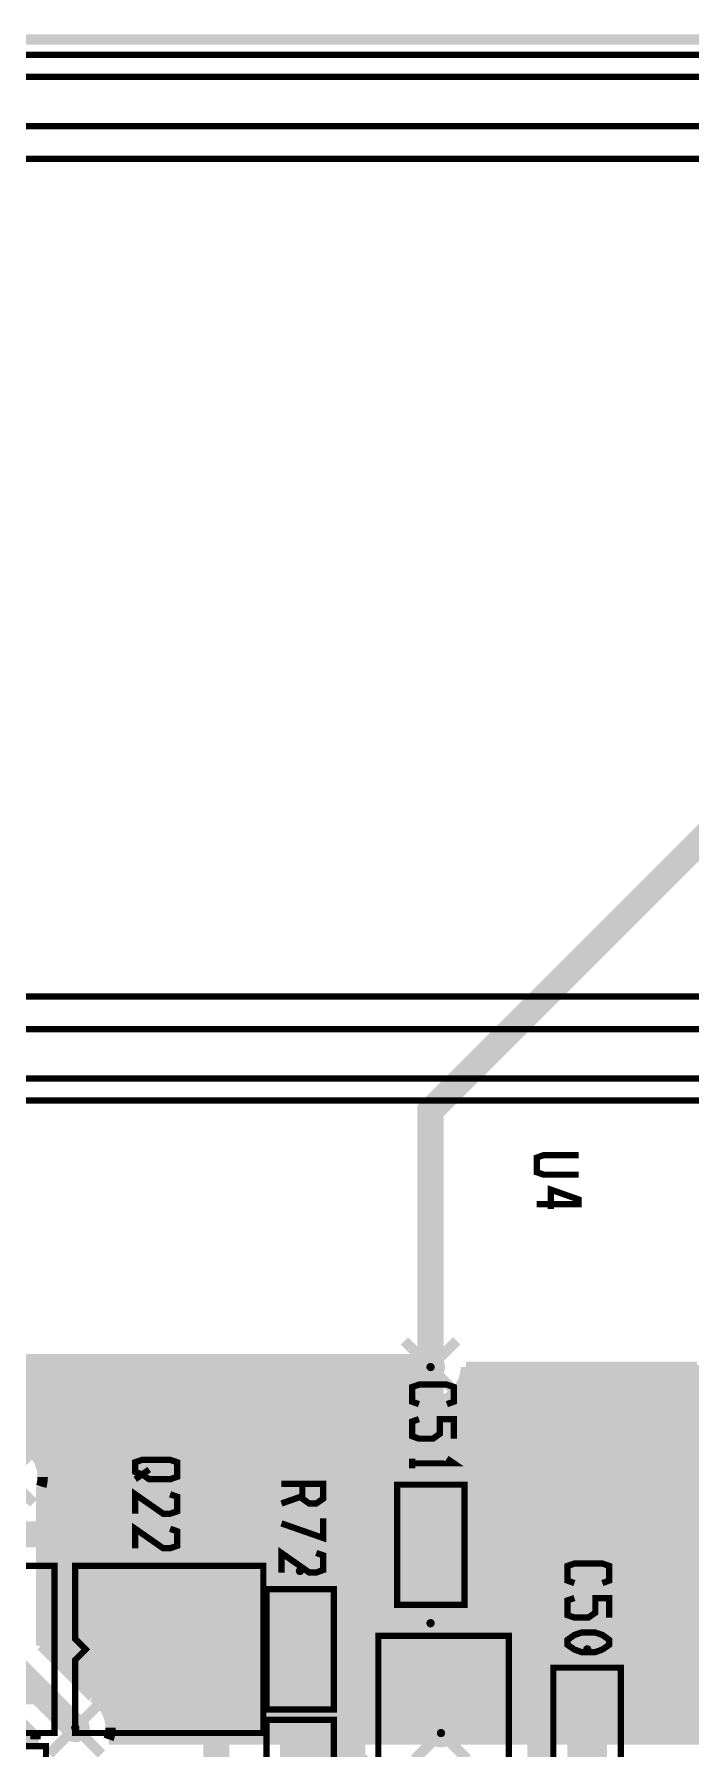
# Model space of a CAD drawing. Extents: x -18 to 155, y -91 to 215.
# Drawn here: x 70.38 to 86.33, y 173.48 to 215.13 of the extents above; entities that cross this region are included whole.
import ezdxf

# ---------------------------------------------------------------- set-up
doc = ezdxf.new("R2010")
doc.units = 0
doc.header["$MEASUREMENT"] = 0
doc.layers.get('0').update_dxf_attribs({"linetype": 'CONTINUOUS'})
for name, color, linetype in [('25-334-0_BOT', 7, 'CONTINUOUS'), ('25-334-0_DRD', 7, 'CONTINUOUS'), ('25-334-0_DRL', 2, 'CONTINUOUS'), ('25-334-0_IN1', 4, 'CONTINUOUS'), ('25-334-0_IN2', 3, 'CONTINUOUS'), ('25-334-0_SMT', 10, 'CONTINUOUS'), ('25-334-0_SPT', 14, 'CONTINUOUS'), ('25-334-0_SST', 12, 'CONTINUOUS'), ('25-334-0_TOP', 11, 'CONTINUOUS'), ('THRUHOLE_TAP', 15, 'CONTINUOUS')]:
    doc.layers.add(name, color=color, linetype=linetype)

# ---------------------------------------------------------------- blocks, each defined once
blk = doc.blocks.new('ROUND_67')
at = {"const_width": 0.35052}
blk.add_lwpolyline([(-0.17526, 0, 1), (0.17526, 0, 1)], format="xyb", close=True, dxfattribs=at)
blk = doc.blocks.new('ROUND_88')
at = {"const_width": 0.10033}
blk.add_lwpolyline([(-0.050164, 0, 1), (0.050164, 0, 1)], format="xyb", close=True, dxfattribs=at)
blk = doc.blocks.new('ROUND_89')
at = {"const_width": 0.10033}
blk.add_lwpolyline([(-0.050164, 0, 1), (0.050164, 0, 1)], format="xyb", close=True, dxfattribs=at)
blk = doc.blocks.new('ROUND_72')
at = {"const_width": 0.35052}
blk.add_lwpolyline([(-0.17526, 0, 1), (0.17526, 0, 1)], format="xyb", close=True, dxfattribs=at)
blk = doc.blocks.new('RECTANGLE_5')
blk.add_solid([(0.4826, 0.4064), (0.4826, -0.4064), (-0.4826, 0.4064), (-0.4826, -0.4064)])
blk = doc.blocks.new('RECTANGLE_16')
blk.add_solid([(0.635, 0.508), (0.635, -0.508), (-0.635, 0.508), (-0.635, -0.508)])
blk = doc.blocks.new('RECTANGLE_37')
blk.add_solid([(0.3429, 0.635), (0.3429, -0.635), (-0.3429, 0.635), (-0.3429, -0.635)])
blk = doc.blocks.new('ROUND_77')
at = {"const_width": 0.10033}
blk.add_lwpolyline([(-0.050164, 0, 1), (0.050164, 0, 1)], format="xyb", close=True, dxfattribs=at)

msp = doc.modelspace()

# ---------------------------------------------------------------- linework, layer by layer
at = {"layer": '25-334-0_BOT'}
for points, const_width in [([(79.15148, 182.753), (63.5, 182.753)], 0.254), ([(70.4088, 182.753), (70.4088, 180.60162)], 0.254), ([(70.6374, 182.753), (70.6374, 175.89246)], 0.254), ([(70.866, 182.753), (70.866, 175.66386)], 0.254), ([(71.0946, 182.753), (71.0946, 175.43526)], 0.254), ([(71.3232, 182.753), (71.3232, 175.20666)], 0.254), ([(71.5518, 182.753), (71.5518, 174.97806)], 0.254), ([(71.7804, 182.753), (71.7804, 174.74946)], 0.254), ([(72.009, 182.753), (72.009, 174.56658)], 0.254), ([(72.2376, 182.753), (72.2376, 173.7106)], 0.254), ([(72.4662, 182.753), (72.4662, 173.7106)], 0.254), ([(72.6948, 182.753), (72.6948, 173.7106)], 0.254), ([(72.9234, 182.753), (72.9234, 173.7106)], 0.254), ([(73.152, 182.753), (73.152, 173.7106)], 0.254), ([(73.3806, 182.753), (73.3806, 173.7106)], 0.254), ([(73.6092, 182.753), (73.6092, 173.7106)], 0.254), ([(73.8378, 182.753), (73.8378, 173.7106)], 0.254), ([(74.0664, 182.753), (74.0664, 173.7106)], 0.254), ([(74.295, 182.753), (74.295, 173.7106)], 0.254), ([(74.5236, 182.753), (74.5236, 173.7106)], 0.254), ([(74.7522, 182.753), (74.7522, 173.7106)], 0.254), ([(74.9808, 182.753), (74.9808, 173.7106)], 0.254), ([(75.2094, 182.753), (75.2094, 173.7106)], 0.254), ([(75.438, 182.753), (75.438, 173.7106)], 0.254), ([(75.6666, 182.753), (75.6666, 173.7106)], 0.254), ([(75.8952, 182.753), (75.8952, 173.7106)], 0.254), ([(76.1238, 182.753), (76.1238, 173.7106)], 0.254), ([(76.3524, 182.753), (76.3524, 173.7106)], 0.254), ([(76.581, 182.753), (76.581, 173.7106)], 0.254), ([(76.8096, 182.753), (76.8096, 173.7106)], 0.254), ([(77.0382, 182.753), (77.0382, 173.7106)], 0.254), ([(77.2668, 182.753), (77.2668, 173.7106)], 0.254), ([(77.4954, 182.753), (77.4954, 173.7106)], 0.254), ([(77.724, 182.753), (77.724, 173.7106)], 0.254), ([(77.9526, 182.753), (77.9526, 173.7106)], 0.254), ([(78.1812, 182.753), (78.1812, 173.7106)], 0.254), ([(78.4098, 182.753), (78.4098, 173.7106)], 0.254), ([(78.6384, 182.753), (78.6384, 173.7106)], 0.254), ([(78.867, 182.753), (78.867, 173.7106)], 0.254), ([(79.0956, 182.753), (79.0956, 173.7106)], 0.254), ([(86.487, 182.753), (80.86852, 182.753)], 0.254), ([(80.9244, 182.753), (80.9244, 173.7106)], 0.254), ([(81.153, 182.753), (81.153, 173.7106)], 0.254), ([(81.3816, 182.753), (81.3816, 173.7106)], 0.254), ([(81.6102, 182.753), (81.6102, 173.7106)], 0.254), ([(81.8388, 182.753), (81.8388, 173.7106)], 0.254), ([(82.0674, 182.753), (82.0674, 173.7106)], 0.254), ([(82.296, 182.753), (82.296, 173.7106)], 0.254), ([(82.5246, 182.753), (82.5246, 173.7106)], 0.254), ([(82.7532, 182.753), (82.7532, 173.7106)], 0.254), ([(82.9818, 182.753), (82.9818, 173.7106)], 0.254), ([(83.2104, 182.753), (83.2104, 173.7106)], 0.254), ([(83.439, 182.753), (83.439, 173.7106)], 0.254), ([(83.6676, 182.753), (83.6676, 173.7106)], 0.254), ([(83.8962, 182.753), (83.8962, 173.7106)], 0.254), ([(84.1248, 182.753), (84.1248, 173.7106)], 0.254), ([(84.3534, 182.753), (84.3534, 173.7106)], 0.254), ([(84.582, 182.753), (84.582, 173.7106)], 0.254), ([(84.8106, 182.753), (84.8106, 173.7106)], 0.254), ([(85.0392, 182.753), (85.0392, 173.7106)], 0.254), ([(85.2678, 182.753), (85.2678, 173.7106)], 0.254), ([(85.4964, 182.753), (85.4964, 173.7106)], 0.254), ([(85.725, 182.753), (85.725, 173.7106)], 0.254), ([(85.9536, 182.753), (85.9536, 173.7106)], 0.254), ([(86.1822, 182.753), (86.1822, 173.7106)], 0.254), ([(86.4108, 182.753), (86.4108, 173.7106)], 0.254), ([(79.15656, 182.6768), (56.8706, 182.6768)], 0.254), ([(79.20736, 182.4482), (56.8706, 182.4482)], 0.254), ([(131.0132, 182.4482), (80.8101, 182.4482)], 0.254), ([(131.2418, 182.6768), (80.86344, 182.6768)], 0.254), ([(79.3369, 182.2196), (56.8706, 182.2196)], 0.254), ([(79.6163, 181.991), (56.8706, 181.991)], 0.254), ([(79.3242, 182.23738), (79.3242, 173.7106)], 0.254), ([(79.5528, 182.02656), (79.5528, 173.7106)], 0.254), ([(79.7814, 181.92496), (79.7814, 173.7106)], 0.254), ([(80.01, 181.89448), (80.01, 173.7106)], 0.254), ([(80.2386, 181.92496), (80.2386, 173.7106)], 0.254), ([(130.556, 181.991), (80.4037, 181.991)], 0.254), ([(80.4672, 182.02656), (80.4672, 173.7106)], 0.254), ([(130.7846, 182.2196), (80.68056, 182.2196)], 0.254), ([(80.6958, 182.23738), (80.6958, 173.7106)], 0.254), ([(130.3274, 181.7624), (56.8706, 181.7624)], 0.254), ([(130.0988, 181.5338), (56.8706, 181.5338)], 0.254), ([(129.8702, 181.3052), (56.8706, 181.3052)], 0.254), ([(129.6416, 181.0766), (56.8706, 181.0766)], 0.254), ([(129.413, 180.848), (70.1167, 180.848)], 0.254), ([(129.1844, 180.6194), (70.39356, 180.6194)], 0.254), ([(71.374, 173.99), (69.723, 175.641), (69.723, 180.086)], 0.635), ([(128.9558, 180.3908), (70.5231, 180.3908)], 0.254), ([(70.5485, 179.85232), (70.5485, 175.98136)], 0.254), ([(128.4986, 179.9336), (70.56628, 179.9336)], 0.254), ([(128.7272, 180.1622), (70.57644, 180.1622)], 0.254), ([(128.27, 179.705), (70.5485, 179.705)], 0.254), ([(128.0414, 179.4764), (70.5485, 179.4764)], 0.254), ([(88.75268, 179.2478), (70.5485, 179.2478)], 0.254), ([(88.39962, 179.0192), (70.5485, 179.0192)], 0.254), ([(88.24722, 178.7906), (70.5485, 178.7906)], 0.254), ([(88.17864, 178.562), (70.5485, 178.562)], 0.254), ([(88.1761, 178.3334), (70.5485, 178.3334)], 0.254), ([(88.23452, 178.1048), (70.5485, 178.1048)], 0.254), ([(88.37676, 177.8762), (70.5485, 177.8762)], 0.254), ([(88.68664, 177.6476), (70.5485, 177.6476)], 0.254), ([(125.984, 177.419), (70.5485, 177.419)], 0.254), ([(125.7554, 177.1904), (70.5485, 177.1904)], 0.254), ([(125.5268, 176.9618), (70.5485, 176.9618)], 0.254), ([(125.2982, 176.7332), (70.5485, 176.7332)], 0.254), ([(125.0696, 176.5046), (70.5485, 176.5046)], 0.254), ([(124.841, 176.276), (70.5485, 176.276)], 0.254), ([(124.6124, 176.0474), (70.5485, 176.0474)], 0.254), ([(70.5485, 175.98136), (71.7931, 174.73676)], 0.254), ([(124.3838, 175.8188), (70.71106, 175.8188)], 0.254), ([(124.1552, 175.5902), (70.93966, 175.5902)], 0.254), ([(123.9266, 175.3616), (71.16826, 175.3616)], 0.254), ([(69.14642, 175.04918), (70.485, 173.7106)], 0.254), ([(123.698, 175.133), (71.39686, 175.133)], 0.254), ([(123.4694, 174.9044), (71.62546, 174.9044)], 0.254), ([(123.2408, 174.6758), (71.88962, 174.6758)], 0.254), ([(123.0122, 174.4472), (72.10044, 174.4472)], 0.254), ([(122.7836, 174.2186), (72.1995, 174.2186)], 0.254), ([(122.555, 173.99), (72.23252, 173.99)], 0.254), ([(70.485, 173.7106), (58.08726, 173.7106)], 0.254), ([(70.4342, 173.7614), (58.1025, 173.7614)], 0.254), ([(70.4088, 173.7868), (70.4088, 173.7106)], 0.254), ([(108.48848, 173.7106), (72.18426, 173.7106)], 0.254), ([(108.54436, 173.7614), (72.1995, 173.7614)], 0.254)]:
    msp.add_lwpolyline(points, dxfattribs=dict(at, const_width=const_width))
at = {"layer": '25-334-0_BOT', "const_width": 0.254}
for points in [[(79.15148, 182.753, 0.4142136), (80.01, 181.89448)], [(79.15148, 182.753, 0.4142136), (80.01, 181.89448)], [(80.01, 181.89448, 0.4142136), (80.86852, 182.753)], [(80.01, 181.89448, 0.4142136), (80.86852, 182.753)], [(70.58152, 180.086, 0.4142136), (69.723, 180.94452)], [(70.5485, 179.85232, 0.0690745), (70.58094, 180.086)], [(72.23252, 173.99, 0.2712162), (71.7931, 174.73676)], [(72.18426, 173.7106, 0.0832061), (72.23108, 173.99)]]:
    msp.add_lwpolyline(points, format="xyb", dxfattribs=at)
at = {"layer": '25-334-0_DRD', "const_width": 0.254}
for points in [[(-15.99946, -4.99872), (155.00096, -4.99872), (155.00096, 215.00084), (-4.99872, 215.00084), (-4.99872, 189.35954), (-15.99946, 189.35954), (-15.99946, -4.99872)], [(80.645, 183.388), (79.375, 182.118)], [(80.645, 182.118), (79.375, 183.388)], [(80.645, 183.388), (79.375, 182.118)], [(80.645, 182.118), (79.375, 183.388)], [(70.358, 180.721), (69.088, 179.451)], [(70.358, 179.451), (69.088, 180.721)], [(77.47, 178.435), (76.2, 177.165)], [(77.47, 177.165), (76.2, 178.435)], [(80.645, 177.165), (79.375, 175.895)], [(80.645, 175.895), (79.375, 177.165)], [(80.645, 177.165), (79.375, 175.895)], [(80.645, 175.895), (79.375, 177.165)], [(80.645, 177.165), (79.375, 175.895)], [(80.645, 175.895), (79.375, 177.165)], [(84.455, 176.53), (83.185, 175.26)], [(84.455, 175.26), (83.185, 176.53)], [(84.455, 176.53), (83.185, 175.26)], [(84.455, 175.26), (83.185, 176.53)], [(72.009, 174.625), (70.739, 173.355)], [(72.009, 173.355), (70.739, 174.625)], [(80.899, 174.498), (79.629, 173.228)], [(80.899, 173.228), (79.629, 174.498)]]:
    msp.add_lwpolyline(points, dxfattribs=at)
at = {"layer": '25-334-0_DRL', "const_width": 0.254}
msp.add_lwpolyline([(-15.99946, -4.99872), (155.00096, -4.99872), (155.00096, 215.00084), (-4.99872, 215.00084), (-4.99872, 189.35954), (-15.99946, 189.35954), (-15.99946, -4.99872)], dxfattribs=at)
at = {"layer": '25-334-0_IN1', "const_width": 0.635}
msp.add_lwpolyline([(80.01, 182.753), (64.643, 182.753), (64.516, 182.88), (49.657, 182.88)], dxfattribs=at)
at = {"layer": '25-334-0_IN2', "const_width": 0.635}
msp.add_lwpolyline([(78.105, 171.577), (78.105, 180.848), (80.01, 182.753)], dxfattribs=at)
at = {"layer": '25-334-0_SST', "const_width": 0.1524}
for points in [[(60.89904, 214.63), (104.20096, 214.63), (103.66756, 214.0966)], [(104.86644, 212.89772), (103.66756, 212.89772), (61.43244, 212.89772), (61.43244, 190.96228), (103.66756, 190.96228), (103.66756, 212.89772), (103.66756, 214.0966), (61.43244, 214.0966)], [(62.22492, 191.75476), (100.8761, 191.75476), (102.87508, 193.75374), (102.87508, 212.10524), (62.22492, 212.10524), (62.22492, 191.75476)], [(61.43244, 189.7634), (103.66756, 189.7634)], [(104.20096, 189.23), (60.89904, 189.23)], [(83.60918, 187.4266), (82.76082, 187.4266), (82.59318, 187.48502), (82.59318, 187.84062), (82.76082, 187.90158), (83.60918, 187.90158)], [(82.931, 186.5884), (82.931, 187.06338), (83.60918, 186.82462), (83.60918, 186.70778), (82.59318, 186.70778)], [(79.72806, 181.8513), (79.56042, 181.91226), (79.56042, 182.26786), (79.72806, 182.32628), (80.40624, 182.32628), (80.57642, 182.26786), (80.57642, 181.91226), (80.40624, 181.8513)], [(79.72806, 181.48808), (79.56042, 181.42966), (79.56042, 181.07406), (79.72806, 181.0131), (80.06842, 181.0131), (80.23606, 181.13248), (80.23606, 181.48808), (80.57642, 181.48808), (80.57642, 181.0131)], [(73.00214, 180.50002), (72.83196, 180.4416), (72.83196, 180.20538), (73.00214, 180.14442), (73.16978, 180.02758), (73.67778, 180.02758), (73.84796, 180.086), (73.84796, 180.4416), (73.67778, 180.50002), (73.00214, 180.50002)], [(73.16978, 180.2638), (72.83196, 180.02758)], [(79.56042, 180.29428), (79.56042, 180.5305)], [(79.56042, 180.41366), (80.57642, 180.41366), (80.40624, 180.5305)], [(76.89342, 179.91328), (76.89342, 179.55768), (77.06106, 179.4383), (77.23124, 179.4383), (77.40142, 179.55768), (77.40142, 179.91328), (76.38542, 179.91328)], [(80.8355, 176.9745), (80.8355, 179.8955), (79.1972, 179.8955), (79.1972, 176.9745), (80.8355, 176.9745)], [(72.83196, 179.18938), (72.83196, 179.66182), (73.51014, 179.18938), (73.67778, 179.18938), (73.84796, 179.2478), (73.84796, 179.6034), (73.67778, 179.66182)], [(76.89342, 179.6161), (76.38542, 179.4383)], [(76.38542, 178.9557), (77.40142, 178.6001), (77.40142, 179.07508)], [(72.83196, 178.35118), (72.83196, 178.82362), (73.51014, 178.35118), (73.67778, 178.35118), (73.84796, 178.4096), (73.84796, 178.7652), (73.67778, 178.82362)], [(76.38542, 177.7619), (76.38542, 178.23688), (77.06106, 177.7619), (77.23124, 177.7619), (77.40142, 177.82286), (77.40142, 178.17846), (77.23124, 178.23688)], [(70.866, 173.863), (70.866, 177.927), (66.294, 177.927), (66.294, 176.149), (66.548, 175.895), (66.294, 175.641), (66.294, 173.863), (70.866, 173.863)], [(75.946, 173.863), (75.946, 177.927), (71.374, 177.927), (71.374, 176.149), (71.628, 175.895), (71.374, 175.641), (71.374, 173.863), (75.946, 173.863)], [(83.50758, 177.50536), (83.3374, 177.56632), (83.3374, 177.92192), (83.50758, 177.98034), (84.18576, 177.98034), (84.3534, 177.92192), (84.3534, 177.56632), (84.18576, 177.50536)], [(77.6605, 174.4345), (77.6605, 177.3555), (76.0222, 177.3555), (76.0222, 174.4345), (77.6605, 174.4345)], [(83.50758, 177.14214), (83.3374, 177.08372), (83.3374, 176.72812), (83.50758, 176.66716), (83.8454, 176.66716), (84.01558, 176.78654), (84.01558, 177.14214), (84.3534, 177.14214), (84.3534, 176.66716)], [(81.915, 171.9072), (81.915, 171.6786), (78.74, 171.6786), (78.74, 176.2252), (81.915, 176.2252), (81.915, 171.9072)], [(83.3374, 176.12614), (83.50758, 176.24552), (83.67776, 176.30394), (84.01558, 176.30394), (84.18576, 176.24552), (84.3534, 176.12614), (84.3534, 176.00676), (84.18576, 175.88992), (84.01558, 175.82896), (83.67776, 175.82896), (83.50758, 175.88992), (83.3374, 176.00676), (83.3374, 176.12614)], [(82.9945, 175.4505), (82.9945, 172.5295), (84.6328, 172.5295), (84.6328, 175.4505), (82.9945, 175.4505)], [(77.6605, 171.2595), (77.6605, 174.1805), (76.0222, 174.1805), (76.0222, 171.2595), (77.6605, 171.2595)], [(69.0245, 173.5455), (69.0245, 170.6245), (70.6628, 170.6245), (70.6628, 173.5455), (69.0245, 173.5455)]]:
    msp.add_lwpolyline(points, dxfattribs=at)
at = {"layer": '25-334-0_TOP'}
for points, const_width in [([(80.01, 179.1462), (80.01, 182.753), (80.01, 188.976), (101.219, 210.185), (111.506, 210.185), (113.538, 212.217), (123.063, 212.217), (123.825, 211.455), (123.825, 209.931)], 0.635), ([(80.01, 179.1462), (80.01, 182.753)], 0.635), ([(80.01, 182.753), (80.01, 179.1462)], 0.635), ([(62.357, 175.895), (62.357, 178.689), (71.374, 178.689), (72.517, 177.546), (72.517, 175.895)], 0.635), ([(89.027, 178.435), (79.375, 178.435), (78.74, 177.8), (78.74, 176.657), (79.375, 176.022), (79.375, 175.26)], 0.2032), ([(76.835, 176.6062), (76.835, 177.8), (75.946, 176.911), (74.803, 176.911)], 0.3048), ([(76.835, 177.8), (76.835, 176.6062)], 0.3048), ([(80.01, 176.53), (80.01, 177.7238), (80.01, 176.53)], 0.3048), ([(80.01, 177.7238), (80.01, 176.53)], 0.3048), ([(83.82, 175.895), (83.82, 174.7012)], 0.3048), ([(83.82, 174.7012), (83.82, 175.895)], 0.3048), ([(74.803, 174.879), (74.803, 170.815), (75.311, 170.307), (76.708, 170.307), (82.296, 170.307), (82.677, 170.688), (82.677, 174.879), (82.296, 175.26), (81.28, 175.26)], 0.635), ([(76.835, 175.1838), (76.835, 173.4312)], 0.635), ([(80.3148, 175.26), (80.3148, 173.9138), (80.264, 173.863)], 0.3048), ([(69.723, 174.879), (70.485, 174.879), (71.374, 173.99)], 0.635), ([(74.803, 174.879), (74.803, 170.815), (75.311, 170.307), (76.708, 170.307)], 0.635), ([(79.375, 172.6692), (78.6638, 172.6692), (77.9018, 173.4312), (76.835, 173.4312)], 0.635), ([(83.82, 173.2788), (83.82, 171.196)], 0.635), ([(83.82, 171.196), (83.82, 173.2788)], 0.635), ([(83.82, 173.2788), (83.82, 171.196)], 0.635), ([(83.82, 173.2788), (83.82, 171.196)], 0.635), ([(83.82, 173.2788), (83.82, 171.196)], 0.635)]:
    msp.add_lwpolyline(points, dxfattribs=dict(at, const_width=const_width))

# ---------------------------------------------------------------- block references
at = {"layer": '25-334-0_BOT'}
for p in [(80.01, 182.753), (76.835, 177.8), (80.01, 176.53), (83.82, 175.895), (71.374, 173.99), (80.264, 173.863)]:
    msp.add_blockref('ROUND_67', p, dxfattribs=at)
at = {"layer": '25-334-0_DRL'}
for name, p in [('ROUND_89', (80.01, 182.753)), ('ROUND_89', (76.835, 177.8)), ('ROUND_89', (80.01, 176.53)), ('ROUND_89', (83.82, 175.895)), ('ROUND_88', (71.374, 173.99)), ('ROUND_89', (80.264, 173.863))]:
    msp.add_blockref(name, p, dxfattribs=at)
at = {"layer": '25-334-0_IN1'}
for p in [(80.01, 182.753), (76.835, 177.8), (80.01, 176.53), (83.82, 175.895), (71.374, 173.99), (80.264, 173.863)]:
    msp.add_blockref('ROUND_67', p, dxfattribs=at)
at = {"layer": '25-334-0_IN2'}
for name, p in [('ROUND_67', (80.01, 182.753)), ('ROUND_67', (76.835, 177.8)), ('ROUND_67', (80.01, 176.53)), ('ROUND_72', (83.82, 175.895)), ('ROUND_72', (71.374, 173.99)), ('ROUND_67', (80.264, 173.863))]:
    msp.add_blockref(name, p, dxfattribs=at)
at = {"layer": '25-334-0_SMT'}
for name, p in [('RECTANGLE_5', (80.01, 179.1462)), ('RECTANGLE_5', (80.01, 177.7238)), ('RECTANGLE_16', (74.803, 176.911)), ('RECTANGLE_5', (76.835, 176.6062)), ('RECTANGLE_16', (72.517, 175.895)), ('RECTANGLE_37', (79.375, 175.26)), ('RECTANGLE_37', (80.3148, 175.26)), ('RECTANGLE_37', (81.28, 175.26)), ('RECTANGLE_16', (74.803, 174.879)), ('RECTANGLE_5', (76.835, 175.1838)), ('RECTANGLE_5', (83.82, 174.7012)), ('RECTANGLE_5', (76.835, 173.4312)), ('RECTANGLE_5', (83.82, 173.2788))]:
    msp.add_blockref(name, p, dxfattribs=at)
at = {"layer": '25-334-0_SPT'}
for name, p in [('RECTANGLE_5', (80.01, 179.1462)), ('RECTANGLE_5', (80.01, 177.7238)), ('RECTANGLE_16', (74.803, 176.911)), ('RECTANGLE_5', (76.835, 176.6062)), ('RECTANGLE_16', (72.517, 175.895)), ('RECTANGLE_37', (79.375, 175.26)), ('RECTANGLE_37', (80.3148, 175.26)), ('RECTANGLE_37', (81.28, 175.26)), ('RECTANGLE_16', (74.803, 174.879)), ('RECTANGLE_5', (76.835, 175.1838)), ('RECTANGLE_5', (83.82, 174.7012)), ('RECTANGLE_5', (76.835, 173.4312)), ('RECTANGLE_5', (83.82, 173.2788))]:
    msp.add_blockref(name, p, dxfattribs=at)
at = {"layer": '25-334-0_TOP'}
for name, p in [('ROUND_67', (80.01, 182.753)), ('RECTANGLE_5', (80.01, 179.1462)), ('ROUND_67', (76.835, 177.8)), ('RECTANGLE_5', (80.01, 177.7238)), ('RECTANGLE_16', (74.803, 176.911)), ('RECTANGLE_5', (76.835, 176.6062)), ('ROUND_67', (80.01, 176.53)), ('RECTANGLE_16', (72.517, 175.895)), ('ROUND_67', (83.82, 175.895)), ('RECTANGLE_37', (79.375, 175.26)), ('RECTANGLE_37', (80.3148, 175.26)), ('RECTANGLE_37', (81.28, 175.26)), ('RECTANGLE_16', (74.803, 174.879)), ('RECTANGLE_5', (76.835, 175.1838)), ('RECTANGLE_5', (83.82, 174.7012)), ('ROUND_67', (71.374, 173.99)), ('ROUND_67', (80.264, 173.863)), ('RECTANGLE_5', (76.835, 173.4312)), ('RECTANGLE_5', (83.82, 173.2788))]:
    msp.add_blockref(name, p, dxfattribs=at)
at = {"layer": 'THRUHOLE_TAP'}
for p in [(80.01, 182.753), (76.835, 177.8), (80.01, 176.53), (83.82, 175.895), (71.374, 173.99), (80.264, 173.863)]:
    msp.add_blockref('ROUND_77', p, dxfattribs=at)

doc.saveas('drawing.dxf')
